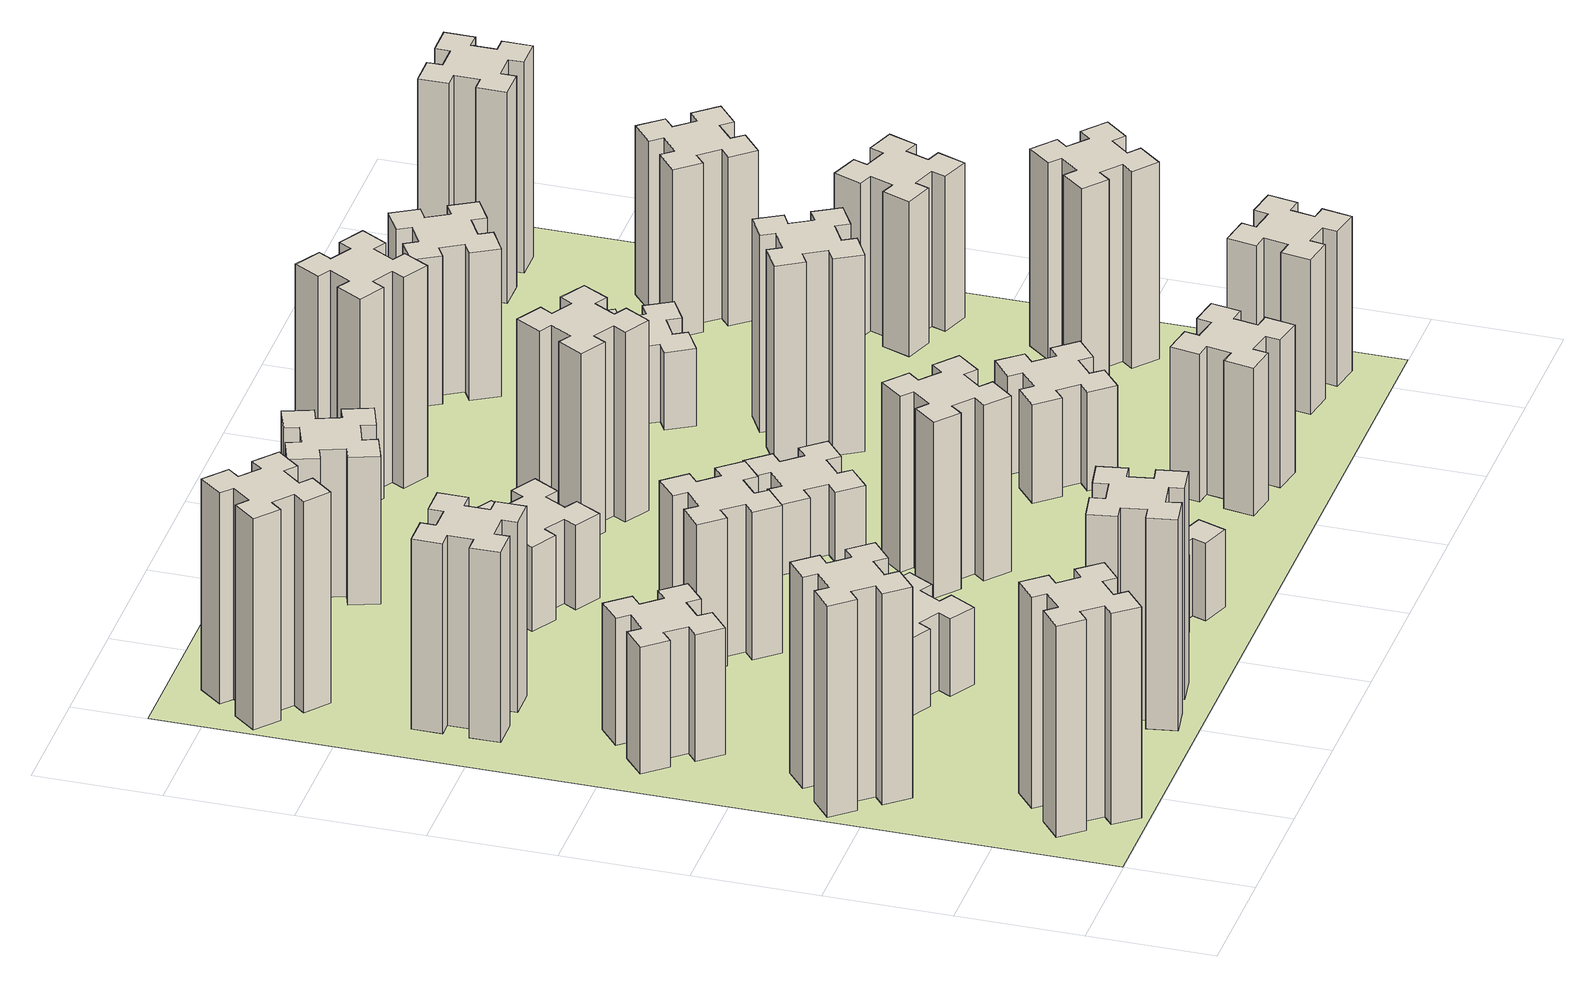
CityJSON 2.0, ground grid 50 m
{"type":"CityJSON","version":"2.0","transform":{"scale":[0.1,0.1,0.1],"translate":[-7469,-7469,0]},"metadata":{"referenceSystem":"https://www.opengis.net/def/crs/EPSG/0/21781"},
"CityObjects":{
"building1":{"type":"Building","attributes":{"class":"1000","function":"1000","usage":"1000","yearOfConstruction":2016,"roofType":"1000","measuredHeight":90,"storeysAboveGround":30,"storeysBelowGround":0},"geometry":[{"type":"Solid","lod":"1","boundaries":[[[[0,1,2,3,4,5,6,7,8,9,10,11,12,13,14,15,16,17,18,19]],[[17,16,20,21]],[[16,15,22,20]],[[15,14,23,22]],[[14,13,24,23]],[[13,12,25,24]],[[12,11,26,25]],[[11,10,27,26]],[[10,9,28,27]],[[9,8,29,28]],[[8,7,30,29]],[[7,6,31,30]],[[6,5,32,31]],[[5,4,33,32]],[[4,3,34,33]],[[3,2,35,34]],[[2,1,36,35]],[[1,0,37,36]],[[0,19,38,37]],[[19,18,39,38]],[[18,17,21,39]],[[24,25,26,27,28,29,30,31,32,33,34,35,36,37,38,39,21,20,22,23]]]]}]},
"building2":{"type":"Building","attributes":{"class":"1000","function":"1000","usage":"1000","yearOfConstruction":2016,"roofType":"1000","measuredHeight":90,"storeysAboveGround":30,"storeysBelowGround":0},"geometry":[{"type":"Solid","lod":"1","boundaries":[[[[40,41,42,43,44,45,46,47,48,49,50,51,52,53,54,55,56,57,58,59]],[[57,56,60,61]],[[56,55,62,60]],[[55,54,63,62]],[[54,53,64,63]],[[53,52,65,64]],[[52,51,66,65]],[[51,50,67,66]],[[50,49,68,67]],[[49,48,69,68]],[[48,47,70,69]],[[47,46,71,70]],[[46,45,72,71]],[[45,44,73,72]],[[44,43,74,73]],[[43,42,75,74]],[[42,41,76,75]],[[41,40,77,76]],[[40,59,78,77]],[[59,58,79,78]],[[58,57,61,79]],[[64,65,66,67,68,69,70,71,72,73,74,75,76,77,78,79,61,60,62,63]]]]}]},
"building3":{"type":"Building","attributes":{"class":"1000","function":"1000","usage":"1000","yearOfConstruction":2016,"roofType":"1000","measuredHeight":54,"storeysAboveGround":30,"storeysBelowGround":0},"geometry":[{"type":"Solid","lod":"1","boundaries":[[[[80,81,82,83,84,85,86,87,88,89,90,91,92,93,94,95,96,97,98,99]],[[97,96,100,101]],[[96,95,102,100]],[[95,94,103,102]],[[94,93,104,103]],[[93,92,105,104]],[[92,91,106,105]],[[91,90,107,106]],[[90,89,108,107]],[[89,88,109,108]],[[88,87,110,109]],[[87,86,111,110]],[[86,85,112,111]],[[85,84,113,112]],[[84,83,114,113]],[[83,82,115,114]],[[82,81,116,115]],[[81,80,117,116]],[[80,99,118,117]],[[99,98,119,118]],[[98,97,101,119]],[[104,105,106,107,108,109,110,111,112,113,114,115,116,117,118,119,101,100,102,103]]]]}]},
"building4":{"type":"Building","attributes":{"class":"1000","function":"1000","usage":"1000","yearOfConstruction":2016,"roofType":"1000","measuredHeight":81,"storeysAboveGround":30,"storeysBelowGround":0},"geometry":[{"type":"Solid","lod":"1","boundaries":[[[[120,121,122,123,124,125,126,127,128,129,130,131,132,133,134,135,136,137,138,139]],[[137,136,140,141]],[[136,135,142,140]],[[135,134,143,142]],[[134,133,144,143]],[[133,132,145,144]],[[132,131,146,145]],[[131,130,147,146]],[[130,129,148,147]],[[129,128,149,148]],[[128,127,150,149]],[[127,126,151,150]],[[126,125,152,151]],[[125,124,153,152]],[[124,123,154,153]],[[123,122,155,154]],[[122,121,156,155]],[[121,120,157,156]],[[120,139,158,157]],[[139,138,159,158]],[[138,137,141,159]],[[144,145,146,147,148,149,150,151,152,153,154,155,156,157,158,159,141,140,142,143]]]]}]},
"building5":{"type":"Building","attributes":{"class":"1000","function":"1000","usage":"1000","yearOfConstruction":2016,"roofType":"1000","measuredHeight":90,"storeysAboveGround":30,"storeysBelowGround":0},"geometry":[{"type":"Solid","lod":"1","boundaries":[[[[160,161,162,163,164,165,166,167,168,169,170,171,172,173,174,175,176,177,178,179]],[[177,176,180,181]],[[176,175,182,180]],[[175,174,183,182]],[[174,173,184,183]],[[173,172,185,184]],[[172,171,186,185]],[[171,170,187,186]],[[170,169,188,187]],[[169,168,189,188]],[[168,167,190,189]],[[167,166,191,190]],[[166,165,192,191]],[[165,164,193,192]],[[164,163,194,193]],[[163,162,195,194]],[[162,161,196,195]],[[161,160,197,196]],[[160,179,198,197]],[[179,178,199,198]],[[178,177,181,199]],[[184,185,186,187,188,189,190,191,192,193,194,195,196,197,198,199,181,180,182,183]]]]}]},
"building6":{"type":"Building","attributes":{"class":"1000","function":"1000","usage":"1000","yearOfConstruction":2016,"roofType":"1000","measuredHeight":90,"storeysAboveGround":30,"storeysBelowGround":0},"geometry":[{"type":"Solid","lod":"1","boundaries":[[[[200,201,202,203,204,205,206,207,208,209,210,211,212,213,214,215,216,217,218,219]],[[217,216,220,221]],[[216,215,222,220]],[[215,214,223,222]],[[214,213,224,223]],[[213,212,225,224]],[[212,211,226,225]],[[211,210,227,226]],[[210,209,228,227]],[[209,208,229,228]],[[208,207,230,229]],[[207,206,231,230]],[[206,205,232,231]],[[205,204,233,232]],[[204,203,234,233]],[[203,202,235,234]],[[202,201,236,235]],[[201,200,237,236]],[[200,219,238,237]],[[219,218,239,238]],[[218,217,221,239]],[[224,225,226,227,228,229,230,231,232,233,234,235,236,237,238,239,221,220,222,223]]]]}]},
"building7":{"type":"Building","attributes":{"class":"1000","function":"1000","usage":"1000","yearOfConstruction":2016,"roofType":"1000","measuredHeight":33,"storeysAboveGround":30,"storeysBelowGround":0},"geometry":[{"type":"Solid","lod":"1","boundaries":[[[[240,241,242,243,244,245,246,247,248,249,250,251,252,253,254,255,256,257,258,259]],[[257,256,260,261]],[[256,255,262,260]],[[255,254,263,262]],[[254,253,264,263]],[[253,252,265,264]],[[252,251,266,265]],[[251,250,267,266]],[[250,249,268,267]],[[249,248,269,268]],[[248,247,270,269]],[[247,246,271,270]],[[246,245,272,271]],[[245,244,273,272]],[[244,243,274,273]],[[243,242,275,274]],[[242,241,276,275]],[[241,240,277,276]],[[240,259,278,277]],[[259,258,279,278]],[[258,257,261,279]],[[264,265,266,267,268,269,270,271,272,273,274,275,276,277,278,279,261,260,262,263]]]]}]},
"building8":{"type":"Building","attributes":{"class":"1000","function":"1000","usage":"1000","yearOfConstruction":2016,"roofType":"1000","measuredHeight":63,"storeysAboveGround":30,"storeysBelowGround":0},"geometry":[{"type":"Solid","lod":"1","boundaries":[[[[280,281,282,283,284,285,286,287,288,289,290,291,292,293,294,295,296,297,298,299]],[[297,296,300,301]],[[296,295,302,300]],[[295,294,303,302]],[[294,293,304,303]],[[293,292,305,304]],[[292,291,306,305]],[[291,290,307,306]],[[290,289,308,307]],[[289,288,309,308]],[[288,287,310,309]],[[287,286,311,310]],[[286,285,312,311]],[[285,284,313,312]],[[284,283,314,313]],[[283,282,315,314]],[[282,281,316,315]],[[281,280,317,316]],[[280,299,318,317]],[[299,298,319,318]],[[298,297,301,319]],[[304,305,306,307,308,309,310,311,312,313,314,315,316,317,318,319,301,300,302,303]]]]}]},
"building9":{"type":"Building","attributes":{"class":"1000","function":"1000","usage":"1000","yearOfConstruction":2016,"roofType":"1000","measuredHeight":33,"storeysAboveGround":30,"storeysBelowGround":0},"geometry":[{"type":"Solid","lod":"1","boundaries":[[[[320,321,322,323,324,325,326,327,328,329,330,331,332,333,334,335,336,337,338,339]],[[337,336,340,341]],[[336,335,342,340]],[[335,334,343,342]],[[334,333,344,343]],[[333,332,345,344]],[[332,331,346,345]],[[331,330,347,346]],[[330,329,348,347]],[[329,328,349,348]],[[328,327,350,349]],[[327,326,351,350]],[[326,325,352,351]],[[325,324,353,352]],[[324,323,354,353]],[[323,322,355,354]],[[322,321,356,355]],[[321,320,357,356]],[[320,339,358,357]],[[339,338,359,358]],[[338,337,341,359]],[[344,345,346,347,348,349,350,351,352,353,354,355,356,357,358,359,341,340,342,343]]]]}]},
"building10":{"type":"Building","attributes":{"class":"1000","function":"1000","usage":"1000","yearOfConstruction":2016,"roofType":"1000","measuredHeight":36,"storeysAboveGround":30,"storeysBelowGround":0},"geometry":[{"type":"Solid","lod":"1","boundaries":[[[[360,361,362,363,364,365,366,367,368,369,370,371,372,373,374,375,376,377,378,379]],[[377,376,380,381]],[[376,375,382,380]],[[375,374,383,382]],[[374,373,384,383]],[[373,372,385,384]],[[372,371,386,385]],[[371,370,387,386]],[[370,369,388,387]],[[369,368,389,388]],[[368,367,390,389]],[[367,366,391,390]],[[366,365,392,391]],[[365,364,393,392]],[[364,363,394,393]],[[363,362,395,394]],[[362,361,396,395]],[[361,360,397,396]],[[360,379,398,397]],[[379,378,399,398]],[[378,377,381,399]],[[384,385,386,387,388,389,390,391,392,393,394,395,396,397,398,399,381,380,382,383]]]]}]},
"building11":{"type":"Building","attributes":{"class":"1000","function":"1000","usage":"1000","yearOfConstruction":2016,"roofType":"1000","measuredHeight":63,"storeysAboveGround":30,"storeysBelowGround":0},"geometry":[{"type":"Solid","lod":"1","boundaries":[[[[400,401,402,403,404,405,406,407,408,409,410,411,412,413,414,415,416,417,418,419]],[[417,416,420,421]],[[416,415,422,420]],[[415,414,423,422]],[[414,413,424,423]],[[413,412,425,424]],[[412,411,426,425]],[[411,410,427,426]],[[410,409,428,427]],[[409,408,429,428]],[[408,407,430,429]],[[407,406,431,430]],[[406,405,432,431]],[[405,404,433,432]],[[404,403,434,433]],[[403,402,435,434]],[[402,401,436,435]],[[401,400,437,436]],[[400,419,438,437]],[[419,418,439,438]],[[418,417,421,439]],[[424,425,426,427,428,429,430,431,432,433,434,435,436,437,438,439,421,420,422,423]]]]}]},
"building12":{"type":"Building","attributes":{"class":"1000","function":"1000","usage":"1000","yearOfConstruction":2016,"roofType":"1000","measuredHeight":75,"storeysAboveGround":30,"storeysBelowGround":0},"geometry":[{"type":"Solid","lod":"1","boundaries":[[[[440,441,442,443,444,445,446,447,448,449,450,451,452,453,454,455,456,457,458,459]],[[457,456,460,461]],[[456,455,462,460]],[[455,454,463,462]],[[454,453,464,463]],[[453,452,465,464]],[[452,451,466,465]],[[451,450,467,466]],[[450,449,468,467]],[[449,448,469,468]],[[448,447,470,469]],[[447,446,471,470]],[[446,445,472,471]],[[445,444,473,472]],[[444,443,474,473]],[[443,442,475,474]],[[442,441,476,475]],[[441,440,477,476]],[[440,459,478,477]],[[459,458,479,478]],[[458,457,461,479]],[[464,465,466,467,468,469,470,471,472,473,474,475,476,477,478,479,461,460,462,463]]]]}]},
"building13":{"type":"Building","attributes":{"class":"1000","function":"1000","usage":"1000","yearOfConstruction":2016,"roofType":"1000","measuredHeight":30,"storeysAboveGround":30,"storeysBelowGround":0},"geometry":[{"type":"Solid","lod":"1","boundaries":[[[[480,481,482,483,484,485,486,487,488,489,490,491,492,493,494,495,496,497,498,499]],[[497,496,500,501]],[[496,495,502,500]],[[495,494,503,502]],[[494,493,504,503]],[[493,492,505,504]],[[492,491,506,505]],[[491,490,507,506]],[[490,489,508,507]],[[489,488,509,508]],[[488,487,510,509]],[[487,486,511,510]],[[486,485,512,511]],[[485,484,513,512]],[[484,483,514,513]],[[483,482,515,514]],[[482,481,516,515]],[[481,480,517,516]],[[480,499,518,517]],[[499,498,519,518]],[[498,497,501,519]],[[504,505,506,507,508,509,510,511,512,513,514,515,516,517,518,519,501,500,502,503]]]]}]},
"building14":{"type":"Building","attributes":{"class":"1000","function":"1000","usage":"1000","yearOfConstruction":2016,"roofType":"1000","measuredHeight":81,"storeysAboveGround":30,"storeysBelowGround":0},"geometry":[{"type":"Solid","lod":"1","boundaries":[[[[520,521,522,523,524,525,526,527,528,529,530,531,532,533,534,535,536,537,538,539]],[[537,536,540,541]],[[536,535,542,540]],[[535,534,543,542]],[[534,533,544,543]],[[533,532,545,544]],[[532,531,546,545]],[[531,530,547,546]],[[530,529,548,547]],[[529,528,549,548]],[[528,527,550,549]],[[527,526,551,550]],[[526,525,552,551]],[[525,524,553,552]],[[524,523,554,553]],[[523,522,555,554]],[[522,521,556,555]],[[521,520,557,556]],[[520,539,558,557]],[[539,538,559,558]],[[538,537,541,559]],[[544,545,546,547,548,549,550,551,552,553,554,555,556,557,558,559,541,540,542,543]]]]}]},
"building15":{"type":"Building","attributes":{"class":"1000","function":"1000","usage":"1000","yearOfConstruction":2016,"roofType":"1000","measuredHeight":63,"storeysAboveGround":30,"storeysBelowGround":0},"geometry":[{"type":"Solid","lod":"1","boundaries":[[[[560,561,562,563,564,565,566,567,568,569,570,571,572,573,574,575,576,577,578,579]],[[577,576,580,581]],[[576,575,582,580]],[[575,574,583,582]],[[574,573,584,583]],[[573,572,585,584]],[[572,571,586,585]],[[571,570,587,586]],[[570,569,588,587]],[[569,568,589,588]],[[568,567,590,589]],[[567,566,591,590]],[[566,565,592,591]],[[565,564,593,592]],[[564,563,594,593]],[[563,562,595,594]],[[562,561,596,595]],[[561,560,597,596]],[[560,579,598,597]],[[579,578,599,598]],[[578,577,581,599]],[[584,585,586,587,588,589,590,591,592,593,594,595,596,597,598,599,581,580,582,583]]]]}]},
"building16":{"type":"Building","attributes":{"class":"1000","function":"1000","usage":"1000","yearOfConstruction":2016,"roofType":"1000","measuredHeight":90,"storeysAboveGround":30,"storeysBelowGround":0},"geometry":[{"type":"Solid","lod":"1","boundaries":[[[[600,601,602,603,604,605,606,607,608,609,610,611,612,613,614,615,616,617,618,619]],[[617,616,620,621]],[[616,615,622,620]],[[615,614,623,622]],[[614,613,624,623]],[[613,612,625,624]],[[612,611,626,625]],[[611,610,627,626]],[[610,609,628,627]],[[609,608,629,628]],[[608,607,630,629]],[[607,606,631,630]],[[606,605,632,631]],[[605,604,633,632]],[[604,603,634,633]],[[603,602,635,634]],[[602,601,636,635]],[[601,600,637,636]],[[600,619,638,637]],[[619,618,639,638]],[[618,617,621,639]],[[624,625,626,627,628,629,630,631,632,633,634,635,636,637,638,639,621,620,622,623]]]]}]},
"building17":{"type":"Building","attributes":{"class":"1000","function":"1000","usage":"1000","yearOfConstruction":2016,"roofType":"1000","measuredHeight":42,"storeysAboveGround":30,"storeysBelowGround":0},"geometry":[{"type":"Solid","lod":"1","boundaries":[[[[640,641,642,643,644,645,646,647,648,649,650,651,652,653,654,655,656,657,658,659]],[[657,656,660,661]],[[656,655,662,660]],[[655,654,663,662]],[[654,653,664,663]],[[653,652,665,664]],[[652,651,666,665]],[[651,650,667,666]],[[650,649,668,667]],[[649,648,669,668]],[[648,647,670,669]],[[647,646,671,670]],[[646,645,672,671]],[[645,644,673,672]],[[644,643,674,673]],[[643,642,675,674]],[[642,641,676,675]],[[641,640,677,676]],[[640,659,678,677]],[[659,658,679,678]],[[658,657,661,679]],[[664,665,666,667,668,669,670,671,672,673,674,675,676,677,678,679,661,660,662,663]]]]}]},
"building18":{"type":"Building","attributes":{"class":"1000","function":"1000","usage":"1000","yearOfConstruction":2016,"roofType":"1000","measuredHeight":84,"storeysAboveGround":30,"storeysBelowGround":0},"geometry":[{"type":"Solid","lod":"1","boundaries":[[[[680,681,682,683,684,685,686,687,688,689,690,691,692,693,694,695,696,697,698,699]],[[697,696,700,701]],[[696,695,702,700]],[[695,694,703,702]],[[694,693,704,703]],[[693,692,705,704]],[[692,691,706,705]],[[691,690,707,706]],[[690,689,708,707]],[[689,688,709,708]],[[688,687,710,709]],[[687,686,711,710]],[[686,685,712,711]],[[685,684,713,712]],[[684,683,714,713]],[[683,682,715,714]],[[682,681,716,715]],[[681,680,717,716]],[[680,699,718,717]],[[699,698,719,718]],[[698,697,701,719]],[[704,705,706,707,708,709,710,711,712,713,714,715,716,717,718,719,701,700,702,703]]]]}]},
"building19":{"type":"Building","attributes":{"class":"1000","function":"1000","usage":"1000","yearOfConstruction":2016,"roofType":"1000","measuredHeight":33,"storeysAboveGround":30,"storeysBelowGround":0},"geometry":[{"type":"Solid","lod":"1","boundaries":[[[[720,721,722,723,724,725,726,727,728,729,730,731,732,733,734,735,736,737,738,739]],[[737,736,740,741]],[[736,735,742,740]],[[735,734,743,742]],[[734,733,744,743]],[[733,732,745,744]],[[732,731,746,745]],[[731,730,747,746]],[[730,729,748,747]],[[729,728,749,748]],[[728,727,750,749]],[[727,726,751,750]],[[726,725,752,751]],[[725,724,753,752]],[[724,723,754,753]],[[723,722,755,754]],[[722,721,756,755]],[[721,720,757,756]],[[720,739,758,757]],[[739,738,759,758]],[[738,737,741,759]],[[744,745,746,747,748,749,750,751,752,753,754,755,756,757,758,759,741,740,742,743]]]]}]},
"building20":{"type":"Building","attributes":{"class":"1000","function":"1000","usage":"1000","yearOfConstruction":2016,"roofType":"1000","measuredHeight":66,"storeysAboveGround":30,"storeysBelowGround":0},"geometry":[{"type":"Solid","lod":"1","boundaries":[[[[760,761,762,763,764,765,766,767,768,769,770,771,772,773,774,775,776,777,778,779]],[[777,776,780,781]],[[776,775,782,780]],[[775,774,783,782]],[[774,773,784,783]],[[773,772,785,784]],[[772,771,786,785]],[[771,770,787,786]],[[770,769,788,787]],[[769,768,789,788]],[[768,767,790,789]],[[767,766,791,790]],[[766,765,792,791]],[[765,764,793,792]],[[764,763,794,793]],[[763,762,795,794]],[[762,761,796,795]],[[761,760,797,796]],[[760,779,798,797]],[[779,778,799,798]],[[778,777,781,799]],[[784,785,786,787,788,789,790,791,792,793,794,795,796,797,798,799,781,780,782,783]]]]}]},
"building21":{"type":"Building","attributes":{"class":"1000","function":"1000","usage":"1000","yearOfConstruction":2016,"roofType":"1000","measuredHeight":63,"storeysAboveGround":30,"storeysBelowGround":0},"geometry":[{"type":"Solid","lod":"1","boundaries":[[[[800,801,802,803,804,805,806,807,808,809,810,811,812,813,814,815,816,817,818,819]],[[817,816,820,821]],[[816,815,822,820]],[[815,814,823,822]],[[814,813,824,823]],[[813,812,825,824]],[[812,811,826,825]],[[811,810,827,826]],[[810,809,828,827]],[[809,808,829,828]],[[808,807,830,829]],[[807,806,831,830]],[[806,805,832,831]],[[805,804,833,832]],[[804,803,834,833]],[[803,802,835,834]],[[802,801,836,835]],[[801,800,837,836]],[[800,819,838,837]],[[819,818,839,838]],[[818,817,821,839]],[[824,825,826,827,828,829,830,831,832,833,834,835,836,837,838,839,821,820,822,823]]]]}]},
"building22":{"type":"Building","attributes":{"class":"1000","function":"1000","usage":"1000","yearOfConstruction":2016,"roofType":"1000","measuredHeight":84,"storeysAboveGround":30,"storeysBelowGround":0},"geometry":[{"type":"Solid","lod":"1","boundaries":[[[[840,841,842,843,844,845,846,847,848,849,850,851,852,853,854,855,856,857,858,859]],[[857,856,860,861]],[[856,855,862,860]],[[855,854,863,862]],[[854,853,864,863]],[[853,852,865,864]],[[852,851,866,865]],[[851,850,867,866]],[[850,849,868,867]],[[849,848,869,868]],[[848,847,870,869]],[[847,846,871,870]],[[846,845,872,871]],[[845,844,873,872]],[[844,843,874,873]],[[843,842,875,874]],[[842,841,876,875]],[[841,840,877,876]],[[840,859,878,877]],[[859,858,879,878]],[[858,857,861,879]],[[864,865,866,867,868,869,870,871,872,873,874,875,876,877,878,879,861,860,862,863]]]]}]},
"building23":{"type":"Building","attributes":{"class":"1000","function":"1000","usage":"1000","yearOfConstruction":2016,"roofType":"1000","measuredHeight":66,"storeysAboveGround":30,"storeysBelowGround":0},"geometry":[{"type":"Solid","lod":"1","boundaries":[[[[880,881,882,883,884,885,886,887,888,889,890,891,892,893,894,895,896,897,898,899]],[[897,896,900,901]],[[896,895,902,900]],[[895,894,903,902]],[[894,893,904,903]],[[893,892,905,904]],[[892,891,906,905]],[[891,890,907,906]],[[890,889,908,907]],[[889,888,909,908]],[[888,887,910,909]],[[887,886,911,910]],[[886,885,912,911]],[[885,884,913,912]],[[884,883,914,913]],[[883,882,915,914]],[[882,881,916,915]],[[881,880,917,916]],[[880,899,918,917]],[[899,898,919,918]],[[898,897,901,919]],[[904,905,906,907,908,909,910,911,912,913,914,915,916,917,918,919,901,900,902,903]]]]}]},
"building24":{"type":"Building","attributes":{"class":"1000","function":"1000","usage":"1000","yearOfConstruction":2016,"roofType":"1000","measuredHeight":72,"storeysAboveGround":30,"storeysBelowGround":0},"geometry":[{"type":"Solid","lod":"1","boundaries":[[[[920,921,922,923,924,925,926,927,928,929,930,931,932,933,934,935,936,937,938,939]],[[937,936,940,941]],[[936,935,942,940]],[[935,934,943,942]],[[934,933,944,943]],[[933,932,945,944]],[[932,931,946,945]],[[931,930,947,946]],[[930,929,948,947]],[[929,928,949,948]],[[928,927,950,949]],[[927,926,951,950]],[[926,925,952,951]],[[925,924,953,952]],[[924,923,954,953]],[[923,922,955,954]],[[922,921,956,955]],[[921,920,957,956]],[[920,939,958,957]],[[939,938,959,958]],[[938,937,941,959]],[[944,945,946,947,948,949,950,951,952,953,954,955,956,957,958,959,941,940,942,943]]]]}]},
"building25":{"type":"Building","attributes":{"class":"1000","function":"1000","usage":"1000","yearOfConstruction":2016,"roofType":"1000","measuredHeight":90,"storeysAboveGround":30,"storeysBelowGround":0},"geometry":[{"type":"Solid","lod":"1","boundaries":[[[[960,961,962,963,964,965,966,967,968,969,970,971,972,973,974,975,976,977,978,979]],[[977,976,980,981]],[[976,975,982,980]],[[975,974,983,982]],[[974,973,984,983]],[[973,972,985,984]],[[972,971,986,985]],[[971,970,987,986]],[[970,969,988,987]],[[969,968,989,988]],[[968,967,990,989]],[[967,966,991,990]],[[966,965,992,991]],[[965,964,993,992]],[[964,963,994,993]],[[963,962,995,994]],[[962,961,996,995]],[[961,960,997,996]],[[960,979,998,997]],[[979,978,999,998]],[[978,977,981,999]],[[984,985,986,987,988,989,990,991,992,993,994,995,996,997,998,999,981,980,982,983]]]]}]},
"landuse1":{"type":"LandUse","attributes":{"name":"plot1","function":"1010"},"geometry":[{"type":"MultiSurface","lod":"1","boundaries":[[[1000,1001,1002,1003]]]}]}
},
"vertices":[
[492,308,0],[427,384,0],[473,423,0],[396,515,0],[304,438,0],[343,392,0],[266,327,0],[228,373,0],[136,296,0],[213,204,0],[259,243,0],[323,166,0],[277,128,0],[354,36,0],[446,113,0],[408,159,0],[484,223,0],[523,177,0],[615,254,0],[538,346,0],[484,223,900],[523,177,900],[408,159,900],[446,113,900],[354,36,900],[277,128,900],[323,166,900],[259,243,900],[213,204,900],[136,296,900],[228,373,900],[266,327,900],[343,392,900],[304,438,900],[396,515,900],[473,423,900],[427,384,900],[492,308,900],[538,346,900],[615,254,900],
[392,1148,0],[327,1224,0],[373,1263,0],[296,1355,0],[204,1278,0],[243,1232,0],[166,1167,0],[128,1213,0],[36,1136,0],[113,1044,0],[159,1083,0],[223,1006,0],[177,968,0],[254,876,0],[346,953,0],[308,999,0],[384,1063,0],[423,1017,0],[515,1094,0],[438,1186,0],[384,1063,900],[423,1017,900],[308,999,900],[346,953,900],[254,876,900],[177,968,900],[223,1006,900],[159,1083,900],[113,1044,900],[36,1136,900],[128,1213,900],[166,1167,900],[243,1232,900],[204,1278,900],[296,1355,900],[373,1263,900],[327,1224,900],[392,1148,900],[438,1186,900],[515,1094,900],
[492,1888,0],[427,1964,0],[473,2003,0],[396,2095,0],[304,2018,0],[343,1972,0],[266,1907,0],[228,1953,0],[136,1876,0],[213,1784,0],[259,1823,0],[323,1746,0],[277,1708,0],[354,1616,0],[446,1693,0],[408,1739,0],[484,1803,0],[523,1757,0],[615,1834,0],[538,1926,0],[484,1803,540],[523,1757,540],[408,1739,540],[446,1693,540],[354,1616,540],[277,1708,540],[323,1746,540],[259,1823,540],[213,1784,540],[136,1876,540],[228,1953,540],[266,1907,540],[343,1972,540],[304,2018,540],[396,2095,540],[473,2003,540],[427,1964,540],[492,1888,540],[538,1926,540],[615,1834,540],
[485,2545,0],[485,2645,0],[545,2645,0],[545,2765,0],[425,2765,0],[425,2705,0],[325,2705,0],[325,2765,0],[205,2765,0],[205,2645,0],[265,2645,0],[265,2545,0],[205,2545,0],[205,2425,0],[325,2425,0],[325,2485,0],[425,2485,0],[425,2425,0],[545,2425,0],[545,2545,0],[425,2485,810],[425,2425,810],[325,2485,810],[325,2425,810],[205,2425,810],[205,2545,810],[265,2545,810],[265,2645,810],[205,2645,810],[205,2765,810],[325,2765,810],[325,2705,810],[425,2705,810],[425,2765,810],[545,2765,810],[545,2645,810],[485,2645,810],[485,2545,810],[545,2545,810],[545,2425,810],
[1085,158,0],[1184,176,0],[1194,117,0],[1312,137,0],[1291,256,0],[1232,245,0],[1215,344,0],[1274,354,0],[1253,472,0],[1135,451,0],[1145,392,0],[1047,375,0],[1037,434,0],[918,413,0],[939,295,0],[998,305,0],[1016,207,0],[957,197,0],[977,78,0],[1096,99,0],[1016,207,900],[957,197,900],[998,305,900],[939,295,900],[918,413,900],[1037,434,900],[1047,375,900],[1145,392,900],[1135,451,900],[1253,472,900],[1274,354,900],[1215,344,900],[1232,245,900],[1291,256,900],[1312,137,900],[1194,117,900],[1184,176,900],[1085,158,900],[1096,99,900],[977,78,900],
[384,3387,0],[308,3452,0],[346,3498,0],[254,3575,0],[177,3483,0],[223,3444,0],[159,3368,0],[113,3406,0],[36,3314,0],[128,3237,0],[166,3283,0],[243,3219,0],[204,3173,0],[296,3096,0],[373,3188,0],[327,3226,0],[392,3303,0],[438,3264,0],[515,3356,0],[423,3433,0],[392,3303,900],[438,3264,900],[327,3226,900],[373,3188,900],[296,3096,900],[204,3173,900],[243,3219,900],[166,3283,900],[128,3237,900],[36,3314,900],[113,3406,900],[159,3368,900],[223,3444,900],[177,3483,900],[254,3575,900],[346,3498,900],[308,3452,900],[384,3387,900],[423,3433,900],[515,3356,900],
[1086,1017,0],[1136,1104,0],[1188,1074,0],[1248,1178,0],[1144,1238,0],[1114,1186,0],[1027,1236,0],[1057,1288,0],[953,1348,0],[893,1244,0],[945,1214,0],[895,1127,0],[843,1157,0],[783,1053,0],[887,993,0],[917,1045,0],[1004,995,0],[974,943,0],[1078,883,0],[1138,987,0],[1004,995,330],[974,943,330],[917,1045,330],[887,993,330],[783,1053,330],[843,1157,330],[895,1127,330],[945,1214,330],[893,1244,330],[953,1348,330],[1057,1288,330],[1027,1236,330],[1114,1186,330],[1144,1238,330],[1248,1178,330],[1188,1074,330],[1136,1104,330],[1086,1017,330],[1138,987,330],[1078,883,330],
[1083,1972,0],[1006,1907,0],[968,1953,0],[876,1876,0],[953,1784,0],[999,1823,0],[1063,1746,0],[1017,1708,0],[1094,1616,0],[1186,1693,0],[1148,1739,0],[1224,1803,0],[1263,1757,0],[1355,1834,0],[1278,1926,0],[1232,1888,0],[1167,1964,0],[1213,2003,0],[1136,2095,0],[1044,2018,0],[1167,1964,630],[1213,2003,630],[1232,1888,630],[1278,1926,630],[1355,1834,630],[1263,1757,630],[1224,1803,630],[1148,1739,630],[1186,1693,630],[1094,1616,630],[1017,1708,630],[1063,1746,630],[999,1823,630],[953,1784,630],[876,1876,630],[968,1953,630],[1006,1907,630],[1083,1972,630],[1044,2018,630],[1136,2095,630],
[1669,460,0],[1635,366,0],[1579,387,0],[1537,274,0],[1650,233,0],[1671,289,0],[1765,255,0],[1744,199,0],[1857,157,0],[1898,270,0],[1842,291,0],[1876,385,0],[1932,364,0],[1973,477,0],[1860,518,0],[1840,462,0],[1746,496,0],[1767,552,0],[1654,593,0],[1613,480,0],[1746,496,330],[1767,552,330],[1840,462,330],[1860,518,330],[1973,477,330],[1932,364,330],[1876,385,330],[1842,291,330],[1898,270,330],[1857,157,330],[1744,199,330],[1765,255,330],[1671,289,330],[1650,233,330],[1537,274,330],[1579,387,330],[1635,366,330],[1669,460,330],[1613,480,330],[1654,593,330],
[1314,2666,0],[1227,2716,0],[1257,2768,0],[1153,2828,0],[1093,2724,0],[1145,2694,0],[1095,2607,0],[1043,2637,0],[983,2533,0],[1087,2473,0],[1117,2525,0],[1204,2475,0],[1174,2423,0],[1278,2363,0],[1338,2467,0],[1286,2497,0],[1336,2584,0],[1388,2554,0],[1448,2658,0],[1344,2718,0],[1336,2584,360],[1388,2554,360],[1286,2497,360],[1338,2467,360],[1278,2363,360],[1174,2423,360],[1204,2475,360],[1117,2525,360],[1087,2473,360],[983,2533,360],[1043,2637,360],[1095,2607,360],[1145,2694,360],[1093,2724,360],[1153,2828,360],[1257,2768,360],[1227,2716,360],[1314,2666,360],[1344,2718,360],[1448,2658,360],
[1125,3456,0],[1031,3422,0],[1010,3478,0],[897,3437,0],[939,3324,0],[995,3345,0],[1029,3251,0],[973,3230,0],[1014,3117,0],[1127,3159,0],[1106,3215,0],[1200,3249,0],[1220,3193,0],[1333,3234,0],[1292,3347,0],[1236,3326,0],[1202,3420,0],[1258,3440,0],[1217,3553,0],[1104,3512,0],[1202,3420,630],[1258,3440,630],[1236,3326,630],[1292,3347,630],[1333,3234,630],[1220,3193,630],[1200,3249,630],[1106,3215,630],[1127,3159,630],[1014,3117,630],[973,3230,630],[1029,3251,630],[995,3345,630],[939,3324,630],[897,3437,630],[1010,3478,630],[1031,3422,630],[1125,3456,630],[1104,3512,630],[1217,3553,630],
[1803,1324,0],[1739,1248,0],[1693,1286,0],[1616,1194,0],[1708,1117,0],[1746,1163,0],[1823,1099,0],[1784,1053,0],[1876,976,0],[1953,1068,0],[1907,1106,0],[1972,1183,0],[2018,1144,0],[2095,1236,0],[2003,1313,0],[1964,1267,0],[1888,1332,0],[1926,1378,0],[1834,1455,0],[1757,1363,0],[1888,1332,750],[1926,1378,750],[1964,1267,750],[2003,1313,750],[2095,1236,750],[2018,1144,750],[1972,1183,750],[1907,1106,750],[1953,1068,750],[1876,976,750],[1784,1053,750],[1823,1099,750],[1746,1163,750],[1708,1117,750],[1616,1194,750],[1693,1286,750],[1739,1248,750],[1803,1324,750],[1757,1363,750],[1834,1455,750],
[1972,1788,0],[1907,1864,0],[1953,1903,0],[1876,1995,0],[1784,1918,0],[1823,1872,0],[1746,1807,0],[1708,1853,0],[1616,1776,0],[1693,1684,0],[1739,1723,0],[1803,1646,0],[1757,1608,0],[1834,1516,0],[1926,1593,0],[1888,1639,0],[1964,1703,0],[2003,1657,0],[2095,1734,0],[2018,1826,0],[1964,1703,300],[2003,1657,300],[1888,1639,300],[1926,1593,300],[1834,1516,300],[1757,1608,300],[1803,1646,300],[1739,1723,300],[1693,1684,300],[1616,1776,300],[1708,1853,300],[1746,1807,300],[1823,1872,300],[1784,1918,300],[1876,1995,300],[1953,1903,300],[1907,1864,300],[1972,1788,300],[2018,1826,300],[2095,1734,300],
[1926,2497,0],[1976,2584,0],[2028,2554,0],[2088,2658,0],[1984,2718,0],[1954,2666,0],[1867,2716,0],[1897,2768,0],[1793,2828,0],[1733,2724,0],[1785,2694,0],[1735,2607,0],[1683,2637,0],[1623,2533,0],[1727,2473,0],[1757,2525,0],[1844,2475,0],[1814,2423,0],[1918,2363,0],[1978,2467,0],[1844,2475,810],[1814,2423,810],[1757,2525,810],[1727,2473,810],[1623,2533,810],[1683,2637,810],[1735,2607,810],[1785,2694,810],[1733,2724,810],[1793,2828,810],[1897,2768,810],[1867,2716,810],[1954,2666,810],[1984,2718,810],[2088,2658,810],[2028,2554,810],[1976,2584,810],[1926,2497,810],[1978,2467,810],[1918,2363,810],
[2596,444,0],[2578,345,0],[2519,356,0],[2498,237,0],[2617,217,0],[2627,276,0],[2725,258,0],[2715,199,0],[2833,178,0],[2854,297,0],[2795,307,0],[2812,405,0],[2871,395,0],[2892,513,0],[2774,534,0],[2764,475,0],[2665,492,0],[2676,551,0],[2557,572,0],[2537,454,0],[2665,492,630],[2676,551,630],[2764,475,630],[2774,534,630],[2892,513,630],[2871,395,630],[2812,405,630],[2795,307,630],[2854,297,630],[2833,178,630],[2715,199,630],[2725,258,630],[2627,276,630],[2617,217,630],[2498,237,630],[2519,356,630],[2578,345,630],[2596,444,630],[2537,454,630],[2557,572,630],
[1954,3506,0],[1867,3556,0],[1897,3608,0],[1793,3668,0],[1733,3564,0],[1785,3534,0],[1735,3447,0],[1683,3477,0],[1623,3373,0],[1727,3313,0],[1757,3365,0],[1844,3315,0],[1814,3263,0],[1918,3203,0],[1978,3307,0],[1926,3337,0],[1976,3424,0],[2028,3394,0],[2088,3498,0],[1984,3558,0],[1976,3424,900],[2028,3394,900],[1926,3337,900],[1978,3307,900],[1918,3203,900],[1814,3263,900],[1844,3315,900],[1757,3365,900],[1727,3313,900],[1623,3373,900],[1683,3477,900],[1735,3447,900],[1785,3534,900],[1733,3564,900],[1793,3668,900],[1897,3608,900],[1867,3556,900],[1954,3506,900],[1984,3558,900],[2088,3498,900],
[2563,1132,0],[2486,1067,0],[2448,1113,0],[2356,1036,0],[2433,944,0],[2479,983,0],[2543,906,0],[2497,868,0],[2574,776,0],[2666,853,0],[2628,899,0],[2704,963,0],[2743,917,0],[2835,994,0],[2758,1086,0],[2712,1048,0],[2647,1124,0],[2693,1163,0],[2616,1255,0],[2524,1178,0],[2647,1124,420],[2693,1163,420],[2712,1048,420],[2758,1086,420],[2835,994,420],[2743,917,420],[2704,963,420],[2628,899,420],[2666,853,420],[2574,776,420],[2497,868,420],[2543,906,420],[2479,983,420],[2433,944,420],[2356,1036,420],[2448,1113,420],[2486,1067,420],[2563,1132,420],[2524,1178,420],[2616,1255,420],
[2716,1967,0],[2666,2054,0],[2718,2084,0],[2658,2188,0],[2554,2128,0],[2584,2076,0],[2497,2026,0],[2467,2078,0],[2363,2018,0],[2423,1914,0],[2475,1944,0],[2525,1857,0],[2473,1827,0],[2533,1723,0],[2637,1783,0],[2607,1835,0],[2694,1885,0],[2724,1833,0],[2828,1893,0],[2768,1997,0],[2694,1885,840],[2724,1833,840],[2607,1835,840],[2637,1783,840],[2533,1723,840],[2473,1827,840],[2525,1857,840],[2475,1944,840],[2423,1914,840],[2363,2018,840],[2467,2078,840],[2497,2026,840],[2584,2076,840],[2554,2128,840],[2658,2188,840],[2718,2084,840],[2666,2054,840],[2716,1967,840],[2768,1997,840],[2828,1893,840],
[2607,2475,0],[2694,2525,0],[2724,2473,0],[2828,2533,0],[2768,2637,0],[2716,2607,0],[2666,2694,0],[2718,2724,0],[2658,2828,0],[2554,2768,0],[2584,2716,0],[2497,2666,0],[2467,2718,0],[2363,2658,0],[2423,2554,0],[2475,2584,0],[2525,2497,0],[2473,2467,0],[2533,2363,0],[2637,2423,0],[2525,2497,330],[2473,2467,330],[2475,2584,330],[2423,2554,330],[2363,2658,330],[2467,2718,330],[2497,2666,330],[2584,2716,330],[2554,2768,330],[2658,2828,330],[2718,2724,330],[2666,2694,330],[2716,2607,330],[2768,2637,330],[2828,2533,330],[2724,2473,330],[2694,2525,330],[2607,2475,330],[2637,2423,330],[2533,2363,330],
[3504,475,0],[3405,492,0],[3416,551,0],[3297,572,0],[3277,454,0],[3336,444,0],[3318,345,0],[3259,356,0],[3238,237,0],[3357,217,0],[3367,276,0],[3465,258,0],[3455,199,0],[3573,178,0],[3594,297,0],[3535,307,0],[3552,405,0],[3611,395,0],[3632,513,0],[3514,534,0],[3552,405,660],[3611,395,660],[3535,307,660],[3594,297,660],[3573,178,660],[3455,199,660],[3465,258,660],[3367,276,660],[3357,217,660],[3238,237,660],[3259,356,660],[3318,345,660],[3336,444,660],[3277,454,660],[3297,572,660],[3416,551,660],[3405,492,660],[3504,475,660],[3514,534,660],[3632,513,660],
[2716,3347,0],[2666,3434,0],[2718,3464,0],[2658,3568,0],[2554,3508,0],[2584,3456,0],[2497,3406,0],[2467,3458,0],[2363,3398,0],[2423,3294,0],[2475,3324,0],[2525,3237,0],[2473,3207,0],[2533,3103,0],[2637,3163,0],[2607,3215,0],[2694,3265,0],[2724,3213,0],[2828,3273,0],[2768,3377,0],[2694,3265,630],[2724,3213,630],[2607,3215,630],[2637,3163,630],[2533,3103,630],[2473,3207,630],[2525,3237,630],[2475,3324,630],[2423,3294,630],[2363,3398,630],[2467,3458,630],[2497,3406,630],[2584,3456,630],[2554,3508,630],[2658,3568,630],[2718,3464,630],[2666,3434,630],[2716,3347,630],[2768,3377,630],[2828,3273,630],
[3487,1006,0],[3552,1083,0],[3598,1044,0],[3675,1136,0],[3583,1213,0],[3544,1167,0],[3468,1232,0],[3506,1278,0],[3414,1355,0],[3337,1263,0],[3383,1224,0],[3319,1148,0],[3273,1186,0],[3196,1094,0],[3288,1017,0],[3326,1063,0],[3403,999,0],[3364,953,0],[3456,876,0],[3533,968,0],[3403,999,840],[3364,953,840],[3326,1063,840],[3288,1017,840],[3196,1094,840],[3273,1186,840],[3319,1148,840],[3383,1224,840],[3337,1263,840],[3414,1355,840],[3506,1278,840],[3468,1232,840],[3544,1167,840],[3583,1213,840],[3675,1136,840],[3598,1044,840],[3552,1083,840],[3487,1006,840],[3533,968,840],[3456,876,840],
[3520,1942,0],[3426,1976,0],[3447,2032,0],[3334,2073,0],[3293,1960,0],[3349,1940,0],[3315,1846,0],[3259,1867,0],[3217,1754,0],[3330,1713,0],[3351,1769,0],[3445,1735,0],[3424,1679,0],[3537,1637,0],[3578,1750,0],[3522,1771,0],[3556,1865,0],[3612,1844,0],[3653,1957,0],[3540,1998,0],[3556,1865,660],[3612,1844,660],[3522,1771,660],[3578,1750,660],[3537,1637,660],[3424,1679,660],[3445,1735,660],[3351,1769,660],[3330,1713,660],[3217,1754,660],[3259,1867,660],[3315,1846,660],[3349,1940,660],[3293,1960,660],[3334,2073,660],[3447,2032,660],[3426,1976,660],[3520,1942,660],[3540,1998,660],[3653,1957,660],
[3219,2563,0],[3283,2486,0],[3237,2448,0],[3314,2356,0],[3406,2433,0],[3368,2479,0],[3444,2543,0],[3483,2497,0],[3575,2574,0],[3498,2666,0],[3452,2628,0],[3387,2704,0],[3433,2743,0],[3356,2835,0],[3264,2758,0],[3303,2712,0],[3226,2647,0],[3188,2693,0],[3096,2616,0],[3173,2524,0],[3226,2647,720],[3188,2693,720],[3303,2712,720],[3264,2758,720],[3356,2835,720],[3433,2743,720],[3387,2704,720],[3452,2628,720],[3498,2666,720],[3575,2574,720],[3483,2497,720],[3444,2543,720],[3368,2479,720],[3406,2433,720],[3314,2356,720],[3237,2448,720],[3283,2486,720],[3219,2563,720],[3173,2524,720],[3096,2616,720],
[3285,3325,0],[3385,3325,0],[3385,3265,0],[3505,3265,0],[3505,3385,0],[3445,3385,0],[3445,3485,0],[3505,3485,0],[3505,3605,0],[3385,3605,0],[3385,3545,0],[3285,3545,0],[3285,3605,0],[3165,3605,0],[3165,3485,0],[3225,3485,0],[3225,3385,0],[3165,3385,0],[3165,3265,0],[3285,3265,0],[3225,3385,900],[3165,3385,900],[3225,3485,900],[3165,3485,900],[3165,3605,900],[3285,3605,900],[3285,3545,900],[3385,3545,900],[3385,3605,900],[3505,3605,900],[3505,3485,900],[3445,3485,900],[3445,3385,900],[3505,3385,900],[3505,3265,900],[3385,3265,900],[3385,3325,900],[3285,3325,900],[3285,3265,900],[3165,3265,900],
[5,3705,0],[3705,3705,0],[3705,5,0],[5,5,0]
]}
